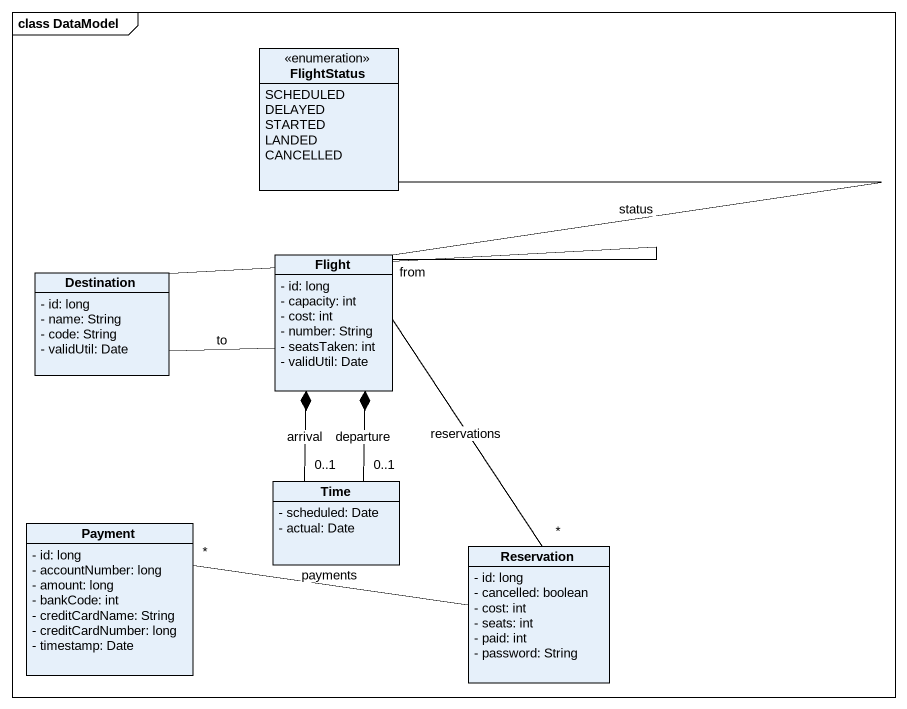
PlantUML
@startuml
mainframe class DataModel
hide circle
hide empty members
skinparam classAttributeIconSize 0
enum FlightStatus {
  SCHEDULED
  DELAYED
  STARTED
  LANDED
  CANCELLED
}
class Destination {
  - id: long
  - name: String
  - code: String
  - validUtil: Date
}
class Flight {
  - id: long
  - capacity: int
  - cost: int
  - number: String
  - seatsTaken: int
  - validUtil: Date
}
class Time {
  - scheduled: Date
  - actual: Date
}
class Payment {
  - id: long
  - accountNumber: long
  - amount: long
  - bankCode: int
  - creditCardName: String
  - creditCardNumber: long
  - timestamp: Date
}
class Reservation {
  - id: long
  - cancelled: boolean
  - cost: int
  - seats: int
  - paid: int
  - password: String
}
Flight -up- FlightStatus : status
Flight -left- Destination : from
Flight -left- Destination : to
Time "0..1" -up-* Flight : departure
Time "0..1" -up-* Flight : arrival
Payment "*" -right- Reservation : payments
Reservation "*" -up- Flight : reservations
@enduml
